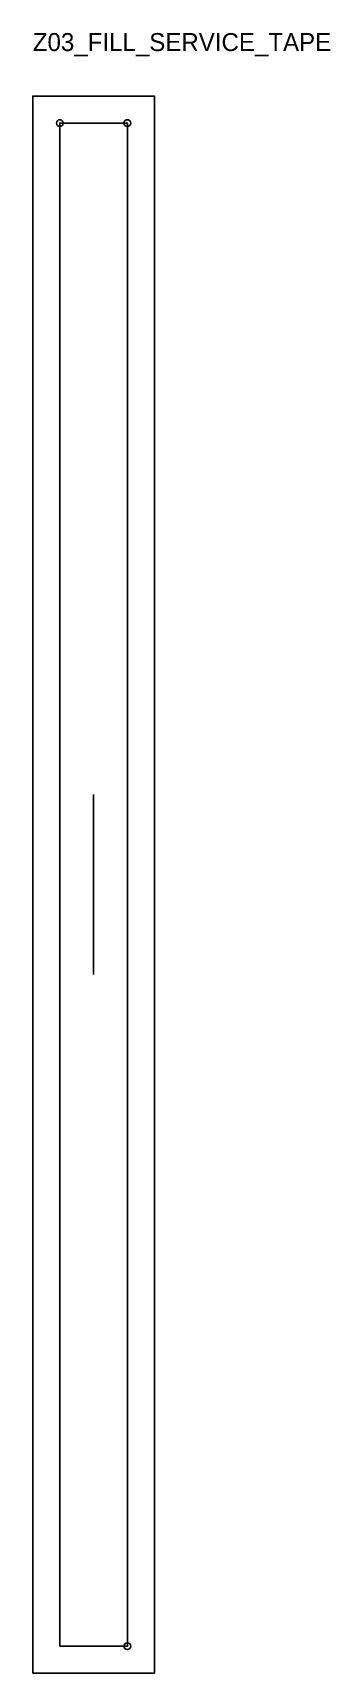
# Model space of a CAD drawing. Header units: millimetres. Extents: x -12 to 120, y -12 to 717.
import ezdxf

# ---------------------------------------------------------------- set-up
doc = ezdxf.new("R2010")
doc.units = ezdxf.units.MM
for name, color, linetype in [('CUT', 1, 'Continuous'), ('GRAIN', 3, 'Continuous'), ('ID', 7, 'Continuous'), ('NOTCH', 2, 'Continuous'), ('SEAM', 5, 'Continuous')]:
    doc.layers.add(name, color=color, linetype=linetype)

msp = doc.modelspace()

# ---------------------------------------------------------------- linework, layer by layer
at = {"layer": 'CUT'}
msp.add_lwpolyline([(-12, -12), (-12, 689.02), (42, 689.02), (42, -12), (-12, -12)], close=True, dxfattribs=at)
at = {"layer": 'GRAIN'}
msp.add_line((15, 298.51), (15, 378.51), dxfattribs=at)
at = {"layer": 'NOTCH'}
for centre in [(0, 677.02), (30, 677.02), (30, 677.02), (30, 0)]:
    msp.add_circle(centre, 1.5, dxfattribs=at)
at = {"layer": 'SEAM'}
msp.add_lwpolyline([(0, 0), (0, 677.02), (30, 677.02), (30, 0)], close=True, dxfattribs=at)

# ---------------------------------------------------------------- texts
at = {"layer": 'ID'}
msp.add_text('Z03_FILL_SERVICE_TAPE', height=8, dxfattribs=at).set_placement((-12, 709.02))

doc.saveas('drawing.dxf')
